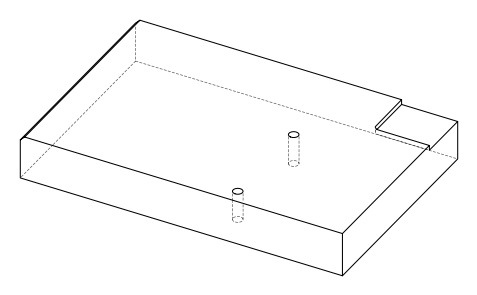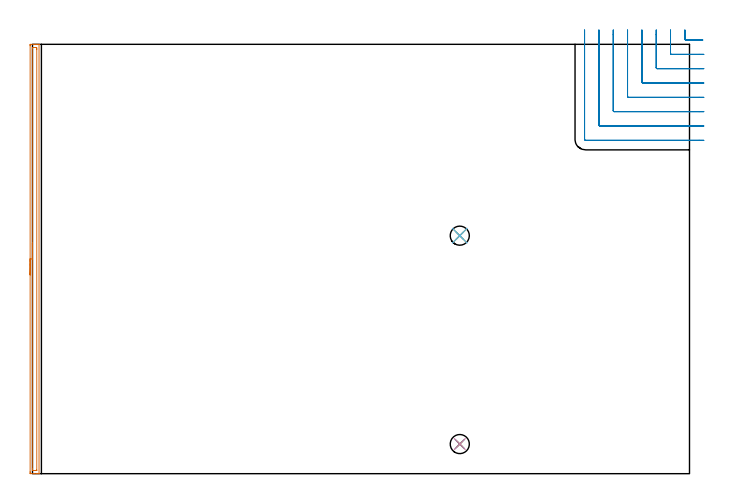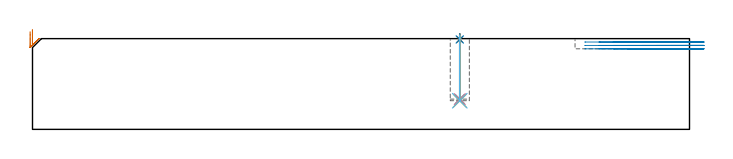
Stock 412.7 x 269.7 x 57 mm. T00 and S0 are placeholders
(PLAN: 8 operations, 6 tool changes, 9.6 min)
(1 SPOT_DRILL | STEP1POCKET | NXT0321_9005460120000 | 0.03 min | 1 mm3)
(2 SPOT_DRILL_1 | STEP1POCKET_1 | NXT0321_9005460120000 | 0.03 min | 1 mm3)
(3 DRILL_BLIND_HOLE_INTO_CENTER | STEP1POCKET | NXT0301_049 | 0.16 min | 1754 mm3)
(4 DRILL_TO_ENLARGE_BLIND_HOLE | STEP1POCKET | UGT0301_373 | 0.16 min | 2527 mm3)
(5 DRILL_BLIND_HOLE_INTO_CENTER_1 | STEP1POCKET_1 | NXT0301_049 | 0.17 min | 1802 mm3)
(6 DRILL_TO_ENLARGE_BLIND_HOLE_1 | STEP1POCKET_1 | UGT0301_373 | 0.17 min | 2593 mm3)
(7 AREA_MILL | FG_CHAMFER_SURFACE | UGT0205_001 | 4.51 min | 4228 mm3)
(8 MILL_CORNER_NOTCH_RECTANGULAR | CORNER_NOTCH_RECTANGULAR | UGT0201_130 | Follow Part, ap 3, ae 75% | 4.37 min | 30452 mm3)
(TOOL NXT0321_9005460120000 | NC Spot Drill, 142deg, 12mm, Carbide, Uncoated | D12 PA142 FL30 Z2)
(TOOL NXT0301_049 | Carbide Drill 7.8mm [860.1-0780-039A1-MM 2214] | D7.8 PA140 FL53 Z2)
(TOOL UGT0301_373 | Twist Drill Flat Bottom 12 mm | D12 PA180 FL101 Z2)
(TOOL UGT0205_001 | Chamfer Mill 20 x 3 x 45 deg. | D20 FL50 Z2)
(TOOL UGT0201_130 | Carbide End Mill 12.0 | D12 FL15 Z4)
(OP 1 SPOT_DRILL)
G17 G21 G94 G90
T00 M6
G54
G17 G0 G90 X268.4 Y18.6 S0 M3
G43 Z67. H0
G94 G81 G98 Z56.479 F250. R60.
G80
M5
M2
(OP 2 SPOT_DRILL_1)
G17 G21 G94 G90
T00 M6
G54
G17 G0 G90 X268.4 Y149.5 S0 M3
G43 Z67. H0
G94 G81 G98 Z56.479 F250. R60.
G80
M5
M2
(OP 3 DRILL_BLIND_HOLE_INTO_CENTER)
G17 G21 G94 G90
T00 M6
G54
G17 G0 G90 X268.4 Y18.6 S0 M3
G43 Z67. H1
G94 G81 G98 Z19. F250. R59.
G80
M5
M2
(OP 4 DRILL_TO_ENLARGE_BLIND_HOLE)
G17 G21 G94 G90
T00 M6
G54
G17 G0 G90 X268.4 Y18.6 S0 M3
G43 Z67. H0
G94 G73 G98 Z19. F250. Q9.5 R59.
G80
M5
M2
(OP 5 DRILL_BLIND_HOLE_INTO_CENTER_1)
G17 G21 G94 G90
T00 M6
G54
G17 G0 G90 X268.4 Y149.5 S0 M3
G43 Z67. H1
G94 G81 G98 Z18. F250. R59.
G80
M5
M2
(OP 6 DRILL_TO_ENLARGE_BLIND_HOLE_1)
G17 G21 G94 G90
T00 M6
G54
G17 G0 G90 X268.4 Y149.5 S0 M3
G43 Z67. H0
G94 G73 G98 Z18. F250. Q9.75 R59.
G80
M5
M2
(OP 7 AREA_MILL)
G17 G21 G94 G90
T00 M6
G54
G17 G0 G90 X-1.5 Y124.85 S1061 M3
G43 Z67. H0
Z61.4
G94 G1 Y124.888 Z60.528 F250.
Y125.002 Z59.664
Y125.191 Z58.812
Y125.453 Z57.98
Y125.787 Z57.174
Y126.19 Z56.4
Y126.658 Z55.664
Y127.19 Z54.972
Y127.779 Z54.329
Y128.422 Z53.74
Y129.114 Z53.208
Y129.85 Z52.74
Y130.624 Z52.337
Y131.43 Z52.003
Y132.262 Z51.741
Y133.114 Z51.552
Y133.978 Z51.438
Y134.85 Z51.4
Y268.784
X-1.499 Y269.1 Z51.401
X-1.493 Y269.669 Z51.403
X-1.491 Y269.693 Z51.405
X-0.926 Y269.7 Z51.97
X0.855 Z53.749
X1.439 Z54.336
X1.745 Z54.641
X2.329 Z55.225
X2.635 Z55.53
X3.248 Z56.147
X3.705 Z56.604
X4.057 Y269.693 Z56.949
X4.097 Y269.69 Z56.988
X4.1 Y269.546 Z57.
Y0.154
X4.097 Y0.01 Z56.988
X4.057 Y0.007 Z56.949
X3.705 Y0. Z56.604
X3.248 Z56.147
X2.635 Z55.53
X1.439 Z54.336
X0.855 Z53.749
X-0.926 Y0.001 Z51.97
X-1.176 Y0.003 Z51.72
X-1.491 Y0.007 Z51.405
X-1.493 Y0.031 Z51.403
X-1.499 Y0.6 Z51.401
X-1.5 Y1.175 Z51.4
Y134.85
X-0.086 Z52.814
X-0.085 Y267.417 Z52.815
X-0.082 Y267.518 Z52.818
X-0.076 Y267.69 Z52.824
X-0.035 Y267.692 Z52.865
X0.473 Y267.699 Z53.373
X1.745 Z54.645
X2.256 Y267.697 Z55.156
X2.635 Y267.69 Z55.535
X2.679 Y267.316 Z55.579
X2.682 Y267.27 Z55.582
X2.686 Y266.424 Z55.586
Y266.374
X2.685 Y2.283 Z55.585
X2.682 Y2.182 Z55.582
X2.676 Y2.01 Z55.576
X2.635 Y2.008 Z55.535
X2.127 Y2.001 Z55.027
X0.855 Z53.755
X0.344 Y2.003 Z53.244
X-0.035 Y2.01 Z52.865
X-0.079 Y2.384 Z52.821
X-0.082 Y2.43 Z52.818
X-0.086 Y3.276 Z52.814
Y3.326
Y134.85
Y135.722 Z52.852
Y136.586 Z52.966
Y137.438 Z53.155
Y138.27 Z53.417
Y139.076 Z53.751
Y139.85 Z54.154
Y140.586 Z54.623
Y141.278 Z55.154
Y141.921 Z55.743
Y142.51 Z56.386
Y143.042 Z57.078
Y143.51 Z57.814
Y143.913 Z58.588
Y144.247 Z59.394
Y144.509 Z60.226
Y144.698 Z61.078
Y144.812 Z61.943
Y144.85 Z62.814
G0 Z67.
M5
M2
(OP 8 MILL_CORNER_NOTCH_RECTANGULAR)
G17 G21 G94 G90
T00 M6
G54
G17 G0 G90 X409.8 Y278.7 S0 M3
G43 Z67. H0
Z54.867
G94 G1 Y275.7 F250.
Y272.995 F500.
G3 X410.395 Y272.4 R0.6
G1 X418.058
X421.058 F250.
G0 Z67.
X400.8 Y278.7
Z54.867
G1 Y275.7
Y263.995 F500.
G3 X401.395 Y263.4 R0.6
G1 X418.7
X421.7 F250.
G0 Z67.
X391.8 Y278.7
Z54.867
G1 Y275.7
Y254.996 F500.
G3 X392.396 Y254.4 R0.6
G1 X418.7
X421.7 F250.
G0 Z67.
X382.8 Y278.7
Z54.867
G1 Y275.7
Y245.996 F500.
G3 X383.396 Y245.4 R0.6
G1 X418.7
X421.7 F250.
G0 Z67.
X373.8 Y278.7
Z54.867
G1 Y275.7
Y236.996 F500.
G3 X374.396 Y236.4 R0.6
G1 X418.7
X421.7 F250.
G0 Z67.
X364.8 Y278.7
Z54.867
G1 Y275.7
Y227.996 F500.
G3 X365.396 Y227.4 R0.6
G1 X418.7
X421.7 F250.
G0 Z67.
X355.8 Y278.7
Z54.867
G1 Y275.7
Y218.996 F500.
G3 X356.396 Y218.4 R0.6
G1 X418.7
X421.7 F250.
G0 Z67.
X346.8 Y278.7
Z54.867
G1 Y275.7
Y209.996 F500.
G3 X347.396 Y209.4 R0.6
G1 X418.7
X421.7 F250.
G0 Z67.
X409.8 Y278.7
Z52.733
G1 Y275.7
Y272.995 F500.
G3 X410.395 Y272.4 R0.6
G1 X418.058
X421.058 F250.
G0 Z67.
X400.8 Y278.7
Z52.733
G1 Y275.7
Y263.995 F500.
G3 X401.395 Y263.4 R0.6
G1 X418.7
X421.7 F250.
G0 Z67.
X391.8 Y278.7
Z52.733
G1 Y275.7
Y254.996 F500.
G3 X392.396 Y254.4 R0.6
G1 X418.7
X421.7 F250.
G0 Z67.
X382.8 Y278.7
Z52.733
G1 Y275.7
Y245.996 F500.
G3 X383.396 Y245.4 R0.6
G1 X418.7
X421.7 F250.
G0 Z67.
X373.8 Y278.7
Z52.733
G1 Y275.7
Y236.996 F500.
G3 X374.396 Y236.4 R0.6
G1 X418.7
X421.7 F250.
G0 Z67.
X364.8 Y278.7
Z52.733
G1 Y275.7
Y227.996 F500.
G3 X365.396 Y227.4 R0.6
G1 X418.7
X421.7 F250.
G0 Z67.
X355.8 Y278.7
Z52.733
G1 Y275.7
Y218.996 F500.
G3 X356.396 Y218.4 R0.6
G1 X418.7
X421.7 F250.
G0 Z67.
X346.8 Y278.7
Z52.733
G1 Y275.7
Y209.996 F500.
G3 X347.396 Y209.4 R0.6
G1 X418.7
X421.7 F250.
G0 Z67.
X409.8 Y278.7
Z50.6
G1 Y275.7
Y272.995 F500.
G3 X410.395 Y272.4 R0.6
G1 X418.058
X421.058 F250.
G0 Z67.
X400.8 Y278.7
Z50.6
G1 Y275.7
Y263.995 F500.
G3 X401.395 Y263.4 R0.6
G1 X418.7
X421.7 F250.
G0 Z67.
X391.8 Y278.7
Z50.6
G1 Y275.7
Y254.996 F500.
G3 X392.396 Y254.4 R0.6
G1 X418.7
X421.7 F250.
G0 Z67.
X382.8 Y278.7
Z50.6
G1 Y275.7
Y245.996 F500.
G3 X383.396 Y245.4 R0.6
G1 X418.7
X421.7 F250.
G0 Z67.
X373.8 Y278.7
Z50.6
G1 Y275.7
Y236.996 F500.
G3 X374.396 Y236.4 R0.6
G1 X418.7
X421.7 F250.
G0 Z67.
X364.8 Y278.7
Z50.6
G1 Y275.7
Y227.996 F500.
G3 X365.396 Y227.4 R0.6
G1 X418.7
X421.7 F250.
G0 Z67.
X355.8 Y278.7
Z50.6
G1 Y275.7
Y218.996 F500.
G3 X356.396 Y218.4 R0.6
G1 X418.7
X421.7 F250.
G0 Z67.
X346.8 Y278.7
Z50.6
G1 Y275.7
Y209.996 F500.
G3 X347.396 Y209.4 R0.6
G1 X418.7
X421.7 F250.
G0 Z67.
M5
M2
